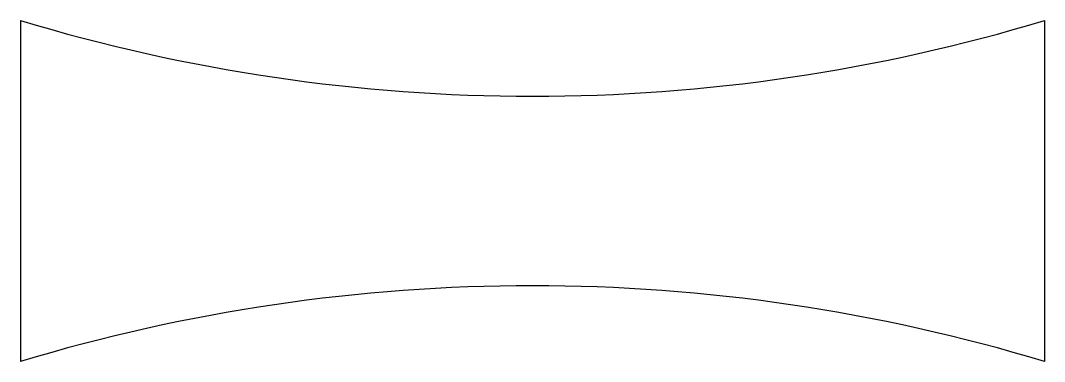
# Model space of a CAD drawing. Extents: x -0.141 to 0.141, y -0.047 to 0.047.
import ezdxf

# ---------------------------------------------------------------- set-up
doc = ezdxf.new("R2010")
doc.units = 0
doc.header["$MEASUREMENT"] = 0
doc.layers.get('0').update_dxf_attribs({"linetype": 'CONTINUOUS'})

msp = doc.modelspace()

# ---------------------------------------------------------------- linework, layer by layer
at = {"linetype": 'Continuous'}
for p, q in [((-0.1406249999999999, 0.04687499999999996), (-0.1406249999999999, -0.04687499999999996)), ((0.1406249999999999, 0.04687499999999996), (0.1406249999999999, -0.04687499999999996))]:
    msp.add_line(p, q, dxfattribs=at)
for centre, start, end in [((0, 0.5113278240560615), 253.1549662370101, 286.8450337629899), ((0, -0.5113278240560615), 73.15496623701009, 106.8450337629899)]:
    msp.add_arc(centre, 0.4852749904936899, start, end, dxfattribs=at)

doc.saveas('drawing.dxf')
